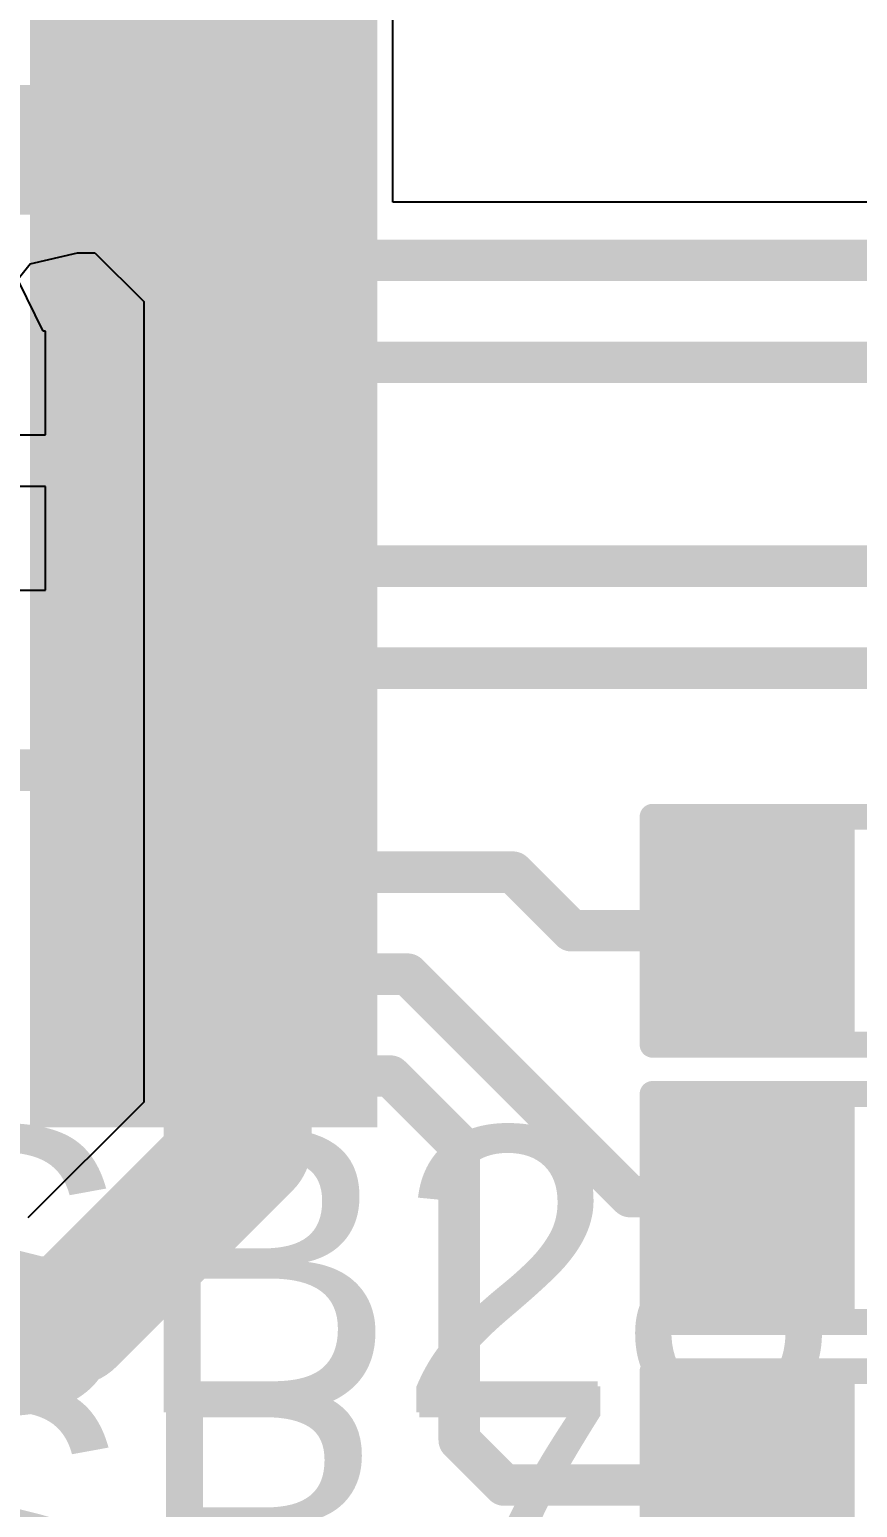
# Model space of a CAD drawing. Header units: millimetres. Extents: x -0.71 to 2.98, y -0.65 to 2.9.
# Drawn here: x 0.8481 to 1.0078, y -0.044 to 0.2413 of the extents above; entities that cross this region are included whole.
import ezdxf

# ---------------------------------------------------------------- set-up
doc = ezdxf.new("R2010")
doc.units = ezdxf.units.MM
doc.header["$MEASUREMENT"] = 0
for name, color, linetype in [('BottomLayer', 5, 'Continuous'), ('Mechanical2', 216, 'Continuous'), ('TopLayer', 1, 'Continuous'), ('TopOverlay', 2, 'Continuous'), ('TopPaste', 8, 'Continuous'), ('TopSolder', 216, 'Continuous')]:
    doc.layers.add(name, color=color, linetype=linetype)
doc.styles.add('Arial', font='', dxfattribs={"height": 0.2})
doc.styles.get('Arial').set_extended_font_data('Arial')

# ---------------------------------------------------------------- blocks, each defined once
blk = doc.blocks.new('SOLDER_BRIDGE_72')
at = {"layer": 'TopLayer'}
for points in [[(-0.045, -0.0175), (-0.045, 0.0175), (-0.015, 0.0175), (-0.015, -0.0175)], [(0.015, -0.0175), (0.015, 0.0175), (0.045, 0.0175), (0.045, -0.0175)]]:
    blk.add_hatch(color=1, dxfattribs=at).paths.add_polyline_path(points)
at = {"layer": 'TopPaste'}
for points in [[(-0.045, -0.0175), (-0.045, 0.0175), (-0.015, 0.0175), (-0.015, -0.0175)], [(0.015, -0.0175), (0.015, 0.0175), (0.045, 0.0175), (0.045, -0.0175)]]:
    blk.add_hatch(color=8, dxfattribs=at).paths.add_polyline_path(points)
at = {"layer": 'TopSolder'}
for points in [[(-0.049, -0.0215), (-0.049, 0.0215), (-0.011, 0.0215), (-0.011, -0.0215)], [(0.011, -0.0215), (0.011, 0.0215), (0.049, 0.0215), (0.049, -0.0215)]]:
    blk.add_hatch(color=216, dxfattribs=at).paths.add_polyline_path(points)
at = {"layer": 'TopOverlay', "const_width": 0.005}
for points in [[(-0.05, 0.022), (-0.05, -0.022)], [(0.05, 0.022), (-0.05, 0.022)], [(0.05, 0.022), (0.05, -0.022)], [(0.05, -0.022), (-0.05, -0.022)]]:
    blk.add_lwpolyline(points, dxfattribs=at)
at = {"layer": 'TopOverlay', "const_width": 0.0025}
for points in [[(-0.05125, 0.022, 1), (-0.04875, 0.022, 1)], [(-0.05125, 0.022, 1), (-0.04875, 0.022, 1)], [(0.04875, 0.022, 1), (0.05125, 0.022, 1)], [(0.04875, 0.022, 1), (0.05125, 0.022, 1)], [(-0.05125, -0.022, 1), (-0.04875, -0.022, 1)], [(-0.05125, -0.022, 1), (-0.04875, -0.022, 1)], [(0.04875, -0.022, 1), (0.05125, -0.022, 1)], [(0.04875, -0.022, 1), (0.05125, -0.022, 1)]]:
    blk.add_lwpolyline(points, format="xyb", close=True, dxfattribs=at)
blk = doc.blocks.new('SOLDER_BRIDGE_73')
at = {"layer": 'TopLayer'}
for points in [[(-0.045, -0.0175), (-0.045, 0.0175), (-0.015, 0.0175), (-0.015, -0.0175)], [(0.015, -0.0175), (0.015, 0.0175), (0.045, 0.0175), (0.045, -0.0175)]]:
    blk.add_hatch(color=1, dxfattribs=at).paths.add_polyline_path(points)
at = {"layer": 'TopPaste'}
for points in [[(-0.045, -0.0175), (-0.045, 0.0175), (-0.015, 0.0175), (-0.015, -0.0175)], [(0.015, -0.0175), (0.015, 0.0175), (0.045, 0.0175), (0.045, -0.0175)]]:
    blk.add_hatch(color=8, dxfattribs=at).paths.add_polyline_path(points)
at = {"layer": 'TopSolder'}
for points in [[(-0.049, -0.0215), (-0.049, 0.0215), (-0.011, 0.0215), (-0.011, -0.0215)], [(0.011, -0.0215), (0.011, 0.0215), (0.049, 0.0215), (0.049, -0.0215)]]:
    blk.add_hatch(color=216, dxfattribs=at).paths.add_polyline_path(points)
at = {"layer": 'TopOverlay', "const_width": 0.005}
for points in [[(-0.05, 0.022), (-0.05, -0.022)], [(0.05, 0.022), (-0.05, 0.022)], [(0.05, 0.022), (0.05, -0.022)], [(0.05, -0.022), (-0.05, -0.022)]]:
    blk.add_lwpolyline(points, dxfattribs=at)
at = {"layer": 'TopOverlay', "const_width": 0.0025}
for points in [[(-0.05125, 0.022, 1), (-0.04875, 0.022, 1)], [(-0.05125, 0.022, 1), (-0.04875, 0.022, 1)], [(0.04875, 0.022, 1), (0.05125, 0.022, 1)], [(0.04875, 0.022, 1), (0.05125, 0.022, 1)], [(-0.05125, -0.022, 1), (-0.04875, -0.022, 1)], [(-0.05125, -0.022, 1), (-0.04875, -0.022, 1)], [(0.04875, -0.022, 1), (0.05125, -0.022, 1)], [(0.04875, -0.022, 1), (0.05125, -0.022, 1)]]:
    blk.add_lwpolyline(points, format="xyb", close=True, dxfattribs=at)
blk = doc.blocks.new('SOLDER_BRIDGE_75')
at = {"layer": 'TopLayer'}
for points in [[(-0.045, -0.0175), (-0.045, 0.0175), (-0.015, 0.0175), (-0.015, -0.0175)], [(0.015, -0.0175), (0.015, 0.0175), (0.045, 0.0175), (0.045, -0.0175)]]:
    blk.add_hatch(color=1, dxfattribs=at).paths.add_polyline_path(points)
at = {"layer": 'TopPaste'}
for points in [[(-0.045, -0.0175), (-0.045, 0.0175), (-0.015, 0.0175), (-0.015, -0.0175)], [(0.015, -0.0175), (0.015, 0.0175), (0.045, 0.0175), (0.045, -0.0175)]]:
    blk.add_hatch(color=8, dxfattribs=at).paths.add_polyline_path(points)
at = {"layer": 'TopSolder'}
for points in [[(-0.049, -0.0215), (-0.049, 0.0215), (-0.011, 0.0215), (-0.011, -0.0215)], [(0.011, -0.0215), (0.011, 0.0215), (0.049, 0.0215), (0.049, -0.0215)]]:
    blk.add_hatch(color=216, dxfattribs=at).paths.add_polyline_path(points)
at = {"layer": 'TopOverlay', "const_width": 0.005}
for points in [[(-0.05, -0.022), (-0.05, 0.022)], [(-0.05, 0.022), (0.05, 0.022)], [(0.05, -0.022), (0.05, 0.022)], [(-0.05, -0.022), (0.05, -0.022)]]:
    blk.add_lwpolyline(points, dxfattribs=at)
at = {"layer": 'TopOverlay', "const_width": 0.0025}
for points in [[(-0.05125, 0.022, 1), (-0.04875, 0.022, 1)], [(-0.05125, 0.022, 1), (-0.04875, 0.022, 1)], [(0.04875, 0.022, 1), (0.05125, 0.022, 1)], [(0.04875, 0.022, 1), (0.05125, 0.022, 1)], [(-0.05125, -0.022, 1), (-0.04875, -0.022, 1)], [(-0.05125, -0.022, 1), (-0.04875, -0.022, 1)], [(0.04875, -0.022, 1), (0.05125, -0.022, 1)], [(0.04875, -0.022, 1), (0.05125, -0.022, 1)]]:
    blk.add_lwpolyline(points, format="xyb", close=True, dxfattribs=at)
blk = doc.blocks.new('PCM1865DBTR_250')
at = {"layer": 'TopLayer'}
for points in [[(0.1437, 0.05315), (0.08465, 0.05315), (0.08465, 0.06496), (0.1437, 0.06496)], [(0.1437, 0.03346), (0.08465, 0.03346), (0.08465, 0.04528), (0.1437, 0.04528)], [(0.1437, 0.01378), (0.08465, 0.01378), (0.08465, 0.02559), (0.1437, 0.02559)], [(0.1437, -0.00591), (0.08465, -0.00591), (0.08465, 0.00591), (0.1437, 0.00591)], [(0.1437, -0.02559), (0.08465, -0.02559), (0.08465, -0.01378), (0.1437, -0.01378)], [(0.1437, -0.04528), (0.08465, -0.04528), (0.08465, -0.03346), (0.1437, -0.03346)], [(0.1437, -0.06496), (0.08465, -0.06496), (0.08465, -0.05315), (0.1437, -0.05315)], [(0.1437, -0.08465), (0.08465, -0.08465), (0.08465, -0.07283), (0.1437, -0.07283)], [(0.1437, -0.10433), (0.08465, -0.10433), (0.08465, -0.09252), (0.1437, -0.09252)], [(0.1437, -0.12402), (0.08465, -0.12402), (0.08465, -0.1122), (0.1437, -0.1122)], [(0.1437, -0.1437), (0.08465, -0.1437), (0.08465, -0.13189), (0.1437, -0.13189)]]:
    blk.add_hatch(color=1, dxfattribs=at).paths.add_polyline_path(points)
at = {"layer": 'TopPaste'}
for points in [[(0.1437, 0.05315), (0.08465, 0.05315), (0.08465, 0.06496), (0.1437, 0.06496)], [(0.1437, 0.03346), (0.08465, 0.03346), (0.08465, 0.04528), (0.1437, 0.04528)], [(0.1437, 0.01378), (0.08465, 0.01378), (0.08465, 0.02559), (0.1437, 0.02559)], [(0.1437, -0.00591), (0.08465, -0.00591), (0.08465, 0.00591), (0.1437, 0.00591)], [(0.1437, -0.02559), (0.08465, -0.02559), (0.08465, -0.01378), (0.1437, -0.01378)], [(0.1437, -0.04528), (0.08465, -0.04528), (0.08465, -0.03346), (0.1437, -0.03346)], [(0.1437, -0.06496), (0.08465, -0.06496), (0.08465, -0.05315), (0.1437, -0.05315)], [(0.1437, -0.08465), (0.08465, -0.08465), (0.08465, -0.07283), (0.1437, -0.07283)], [(0.1437, -0.10433), (0.08465, -0.10433), (0.08465, -0.09252), (0.1437, -0.09252)], [(0.1437, -0.12402), (0.08465, -0.12402), (0.08465, -0.1122), (0.1437, -0.1122)], [(0.1437, -0.1437), (0.08465, -0.1437), (0.08465, -0.13189), (0.1437, -0.13189)]]:
    blk.add_hatch(color=8, dxfattribs=at).paths.add_polyline_path(points)
at = {"layer": 'TopSolder'}
for points in [[(0.1477, 0.04915), (0.08065, 0.04915), (0.08065, 0.06896), (0.1477, 0.06896)], [(0.1477, 0.02946), (0.08065, 0.02946), (0.08065, 0.04928), (0.1477, 0.04928)], [(0.1477, 0.00978), (0.08065, 0.00978), (0.08065, 0.02959), (0.1477, 0.02959)], [(0.1477, -0.00991), (0.08065, -0.00991), (0.08065, 0.00991), (0.1477, 0.00991)], [(0.1477, -0.02959), (0.08065, -0.02959), (0.08065, -0.00978), (0.1477, -0.00978)], [(0.1477, -0.04928), (0.08065, -0.04928), (0.08065, -0.02946), (0.1477, -0.02946)], [(0.1477, -0.06896), (0.08065, -0.06896), (0.08065, -0.04915), (0.1477, -0.04915)], [(0.1477, -0.08865), (0.08065, -0.08865), (0.08065, -0.06883), (0.1477, -0.06883)], [(0.1477, -0.10833), (0.08065, -0.10833), (0.08065, -0.08852), (0.1477, -0.08852)], [(0.1477, -0.12802), (0.08065, -0.12802), (0.08065, -0.1082), (0.1477, -0.1082)], [(0.1477, -0.1477), (0.08065, -0.1477), (0.08065, -0.12789), (0.1477, -0.12789)]]:
    blk.add_hatch(color=216, dxfattribs=at).paths.add_polyline_path(points)

msp = doc.modelspace()

# ---------------------------------------------------------------- linework, layer by layer
at = {"layer": 'BottomLayer'}
for p, q in [((0.84819, 0.19606), (0.85731, 0.19818)), ((0.85731, 0.19818), (0.8607, 0.19818)), ((0.8607, 0.19818), (0.87012, 0.18876)), ((0.84618, 0.1935), (0.84819, 0.19606)), ((0.85069, 0.18306), (0.84605, 0.19262)), ((0.87012, 0.18876), (0.87012, 0.03424)), ((0.85119, 0.18306), (0.85069, 0.18306)), ((0.85119, 0.16306), (0.85119, 0.18306)), ((0.82369, 0.16306), (0.85119, 0.16306)), ((0.85119, 0.15306), (0.82869, 0.15306)), ((0.85119, 0.13306), (0.85119, 0.15306)), ((0.82869, 0.13306), (0.85119, 0.13306)), ((0.87012, 0.03424), (0.84776, 0.01188))]:
    msp.add_line(p, q, dxfattribs=at)
at = {"layer": 'BottomLayer', "const_width": 0.025}
for points in [[(0.82369, 0.21806), (0.86894, 0.21806)], [(0.86894, 0.21806), (0.89, 0.197)], [(0.89, 0.026), (0.89, 0.197)], [(0.856, -0.008), (0.89, 0.026)], [(0.786, -0.008), (0.856, -0.008)]]:
    msp.add_lwpolyline(points, dxfattribs=at)
at = {"layer": 'BottomLayer', "const_width": 0.0125}
for points in [[(0.86269, 0.21806, 1), (0.87519, 0.21806, 1)], [(0.86269, 0.21806, 1), (0.87519, 0.21806, 1)], [(0.88375, 0.197, 1), (0.89625, 0.197, 1)], [(0.88375, 0.197, 1), (0.89625, 0.197, 1)], [(0.88375, 0.026, 1), (0.89625, 0.026, 1)], [(0.88375, 0.026, 1), (0.89625, 0.026, 1)], [(0.84975, -0.008, 1), (0.86225, -0.008, 1)], [(0.84975, -0.008, 1), (0.86225, -0.008, 1)]]:
    msp.add_lwpolyline(points, format="xyb", close=True, dxfattribs=at)
at = {"layer": 'Mechanical2', "const_width": 0.01}
msp.add_lwpolyline([(2.97335, 1.12706, 1), (-0.56996, 1.12706, 1)], format="xyb", close=True, dxfattribs=at)
at = {"layer": 'TopLayer'}
for p, q in [((0.91822, 0.22321), (0.91822, 0.26427)), ((0.91822, 0.20796), (0.91822, 0.22321)), ((1.0341, 0.20796), (0.91822, 0.20796))]:
    msp.add_line(p, q, dxfattribs=at)
at = {"layer": 'TopLayer', "const_width": 0.008}
for points in [[(0.74057, 0.21643), (0.88169, 0.21643)], [(0.88169, 0.19675), (1.03875, 0.19675)], [(0.88169, 0.17706), (1.04306, 0.17706)], [(0.88169, 0.13769), (1.05785, 0.13769)], [(0.88169, 0.11801), (1.07217, 0.11801)], [(0.84232, 0.09832), (0.88169, 0.09832)], [(0.88169, 0.07864), (0.94136, 0.07864)], [(0.94136, 0.07864), (0.95268, 0.06732)], [(0.95268, 0.06732), (0.98832, 0.06732)], [(0.88169, 0.05895), (0.92105, 0.05895)], [(0.92105, 0.05895), (0.964, 0.016)], [(0.88169, 0.03927), (0.91773, 0.03927)], [(0.91773, 0.03927), (0.931, 0.026)], [(0.931, -0.031), (0.931, 0.026)], [(0.964, 0.016), (0.98614, 0.016)], [(0.98614, 0.016), (0.98832, 0.01382)], [(0.931, -0.031), (0.93968, -0.03968)], [(0.93968, -0.03968), (0.98832, -0.03968)]]:
    msp.add_lwpolyline(points, dxfattribs=at)
at = {"layer": 'TopLayer', "const_width": 0.004}
for points in [[(0.87969, 0.21643, 1), (0.88369, 0.21643, 1)], [(0.87969, 0.19675, 1), (0.88369, 0.19675, 1)], [(0.87969, 0.17706, 1), (0.88369, 0.17706, 1)], [(0.87969, 0.13769, 1), (0.88369, 0.13769, 1)], [(0.87969, 0.11801, 1), (0.88369, 0.11801, 1)], [(0.87969, 0.09832, 1), (0.88369, 0.09832, 1)], [(0.87969, 0.07864, 1), (0.88369, 0.07864, 1)], [(0.93936, 0.07864, 1), (0.94336, 0.07864, 1)], [(0.93936, 0.07864, 1), (0.94336, 0.07864, 1)], [(0.95068, 0.06732, 1), (0.95468, 0.06732, 1)], [(0.95068, 0.06732, 1), (0.95468, 0.06732, 1)], [(0.98632, 0.06732, 1), (0.99032, 0.06732, 1)], [(0.87969, 0.05895, 1), (0.88369, 0.05895, 1)], [(0.91905, 0.05895, 1), (0.92305, 0.05895, 1)], [(0.91905, 0.05895, 1), (0.92305, 0.05895, 1)], [(0.87969, 0.03927, 1), (0.88369, 0.03927, 1)], [(0.91573, 0.03927, 1), (0.91973, 0.03927, 1)], [(0.91573, 0.03927, 1), (0.91973, 0.03927, 1)], [(0.929, 0.026, 1), (0.933, 0.026, 1)], [(0.929, 0.026, 1), (0.933, 0.026, 1)], [(0.962, 0.016, 1), (0.966, 0.016, 1)], [(0.962, 0.016, 1), (0.966, 0.016, 1)], [(0.98414, 0.016, 1), (0.98814, 0.016, 1)], [(0.98414, 0.016, 1), (0.98814, 0.016, 1)], [(0.98632, 0.01382, 1), (0.99032, 0.01382, 1)], [(0.929, -0.031, 1), (0.933, -0.031, 1)], [(0.929, -0.031, 1), (0.933, -0.031, 1)], [(0.93768, -0.03968, 1), (0.94168, -0.03968, 1)], [(0.93768, -0.03968, 1), (0.94168, -0.03968, 1)], [(0.98632, -0.03968, 1), (0.99032, -0.03968, 1)]]:
    msp.add_lwpolyline(points, format="xyb", close=True, dxfattribs=at)

# ---------------------------------------------------------------- block references
for name, p in [('PCM1865DBTR_250', (0.76752, 0.17706)), ('SOLDER_BRIDGE_75', (1.01832, 0.06732))]:
    msp.add_blockref(name, p)
at = {"rotation": 180}
for name, p in [('SOLDER_BRIDGE_72', (1.01832, 0.01382)), ('SOLDER_BRIDGE_73', (1.01832, -0.03968))]:
    msp.add_blockref(name, p, dxfattribs=at)

# ---------------------------------------------------------------- texts
at = {"layer": 'TopOverlay', "style": 'Arial'}
for s, p in [('SB28', (0.8164, -0.02561)), ('SB74', (0.81686, -0.07561))]:
    msp.add_text(s, height=0.055, dxfattribs=at).set_placement(p)

doc.saveas('drawing.dxf')
